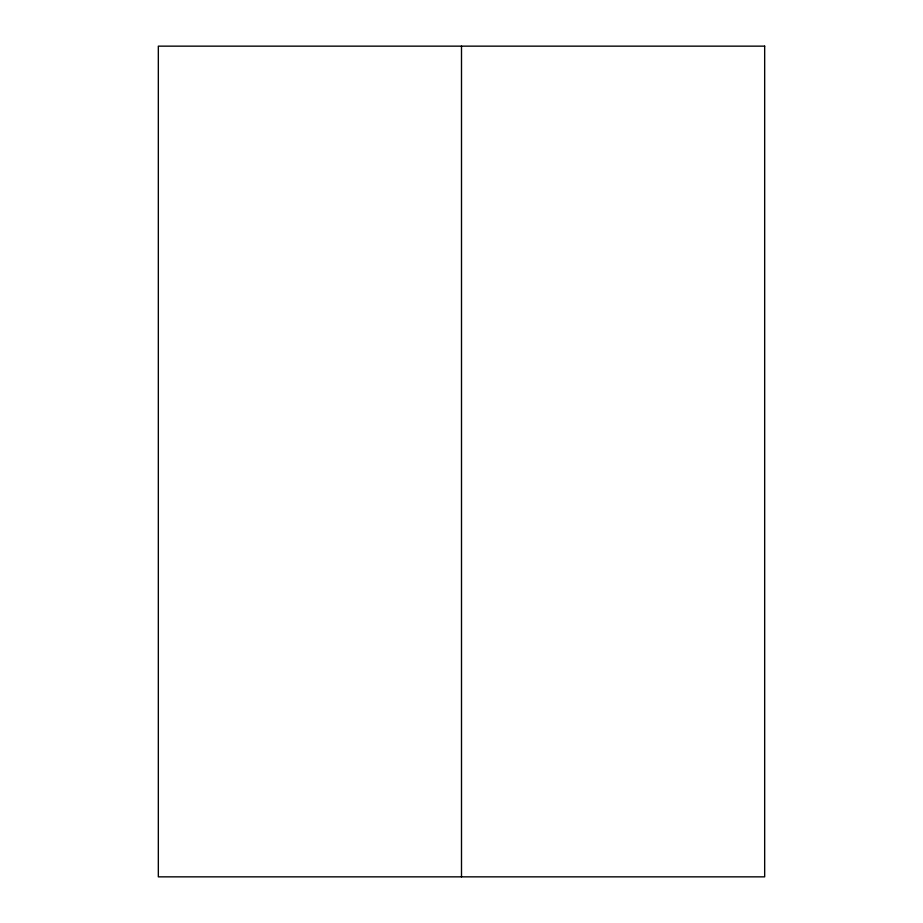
<?xml version="1.0" encoding="UTF-8"?>
<svg xmlns="http://www.w3.org/2000/svg" width="923" height="923" viewBox="0 0 923 923"><rect width="100%" height="100%" fill="white"/><g stroke="black" fill="none" stroke-linecap="round" stroke-linejoin="round"><path stroke-width="1.38" d="M461.5 46.15L461.5 876.85M764.671 46.15L158.329 46.15L158.329 876.85L764.671 876.85L764.671 46.15"/></g></svg>
